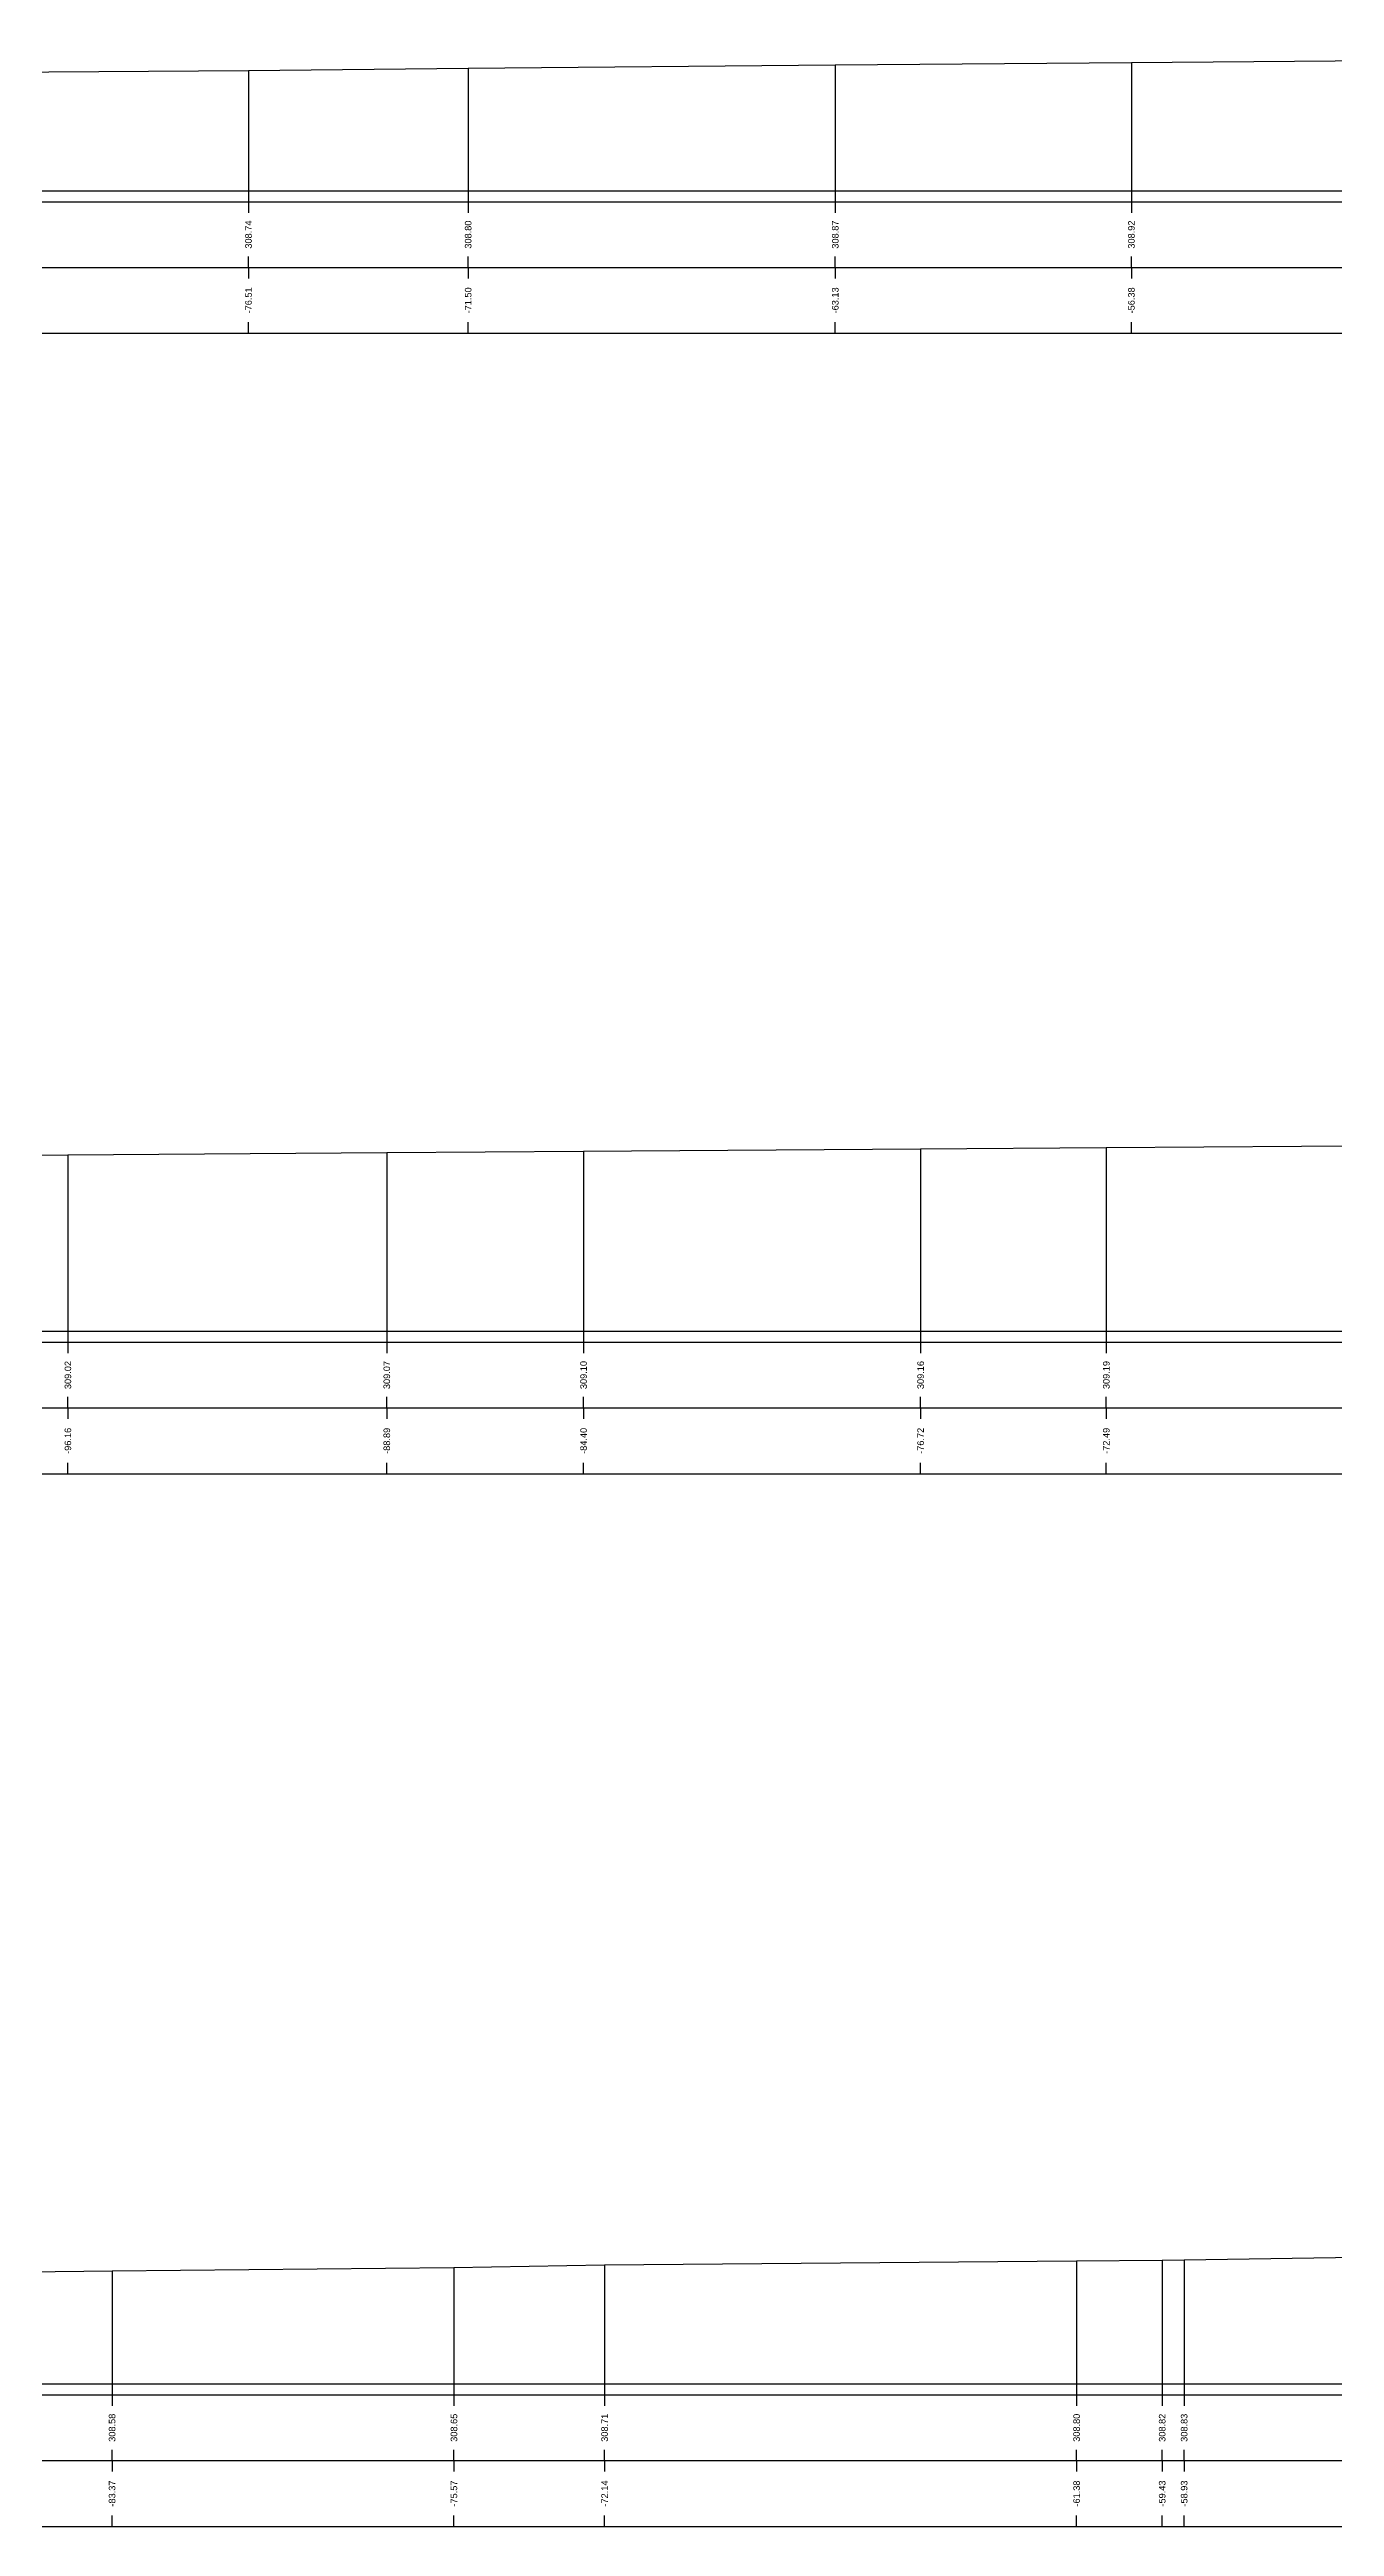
# Model space of a CAD drawing. Header units: millimetres. Extents: x -170 to 301, y 153 to 290.
# Drawn here: x 66 to 95.3, y 227.8 to 284.2 of the extents above; entities that cross this region are included whole.
import ezdxf
from ezdxf.enums import TextEntityAlignment as Align

# ---------------------------------------------------------------- set-up
doc = ezdxf.new("R2010")
doc.units = ezdxf.units.MM
doc.styles.get("Standard").update_dxf_attribs({"font": 'arial.ttf'})

msp = doc.modelspace()

# ---------------------------------------------------------------- linework, layer by layer
at = {"layer": 'band'}
for p, q in [((70.492, 280.75), (70.492, 280.5)), ((75.5, 280.75), (75.5, 280.5)), ((83.869, 280.75), (83.869, 280.5)), ((90.621, 280.75), (90.621, 280.5)), ((70.492, 279.25), (70.492, 279.5)), ((70.492, 279.25), (70.492, 279)), ((75.5, 279.25), (75.5, 279.5)), ((75.5, 279.25), (75.5, 279)), ((83.869, 279.25), (83.869, 279.5)), ((83.869, 279.25), (83.869, 279)), ((90.621, 279.25), (90.621, 279.5)), ((90.621, 279.25), (90.621, 279)), ((70.492, 277.75), (70.492, 278)), ((75.5, 277.75), (75.5, 278)), ((83.869, 277.75), (83.869, 278)), ((90.621, 277.75), (90.621, 278)), ((66.374, 254.75), (66.374, 254.5)), ((73.645, 254.75), (73.645, 254.5)), ((78.131, 254.75), (78.131, 254.5)), ((85.815, 254.75), (85.815, 254.5)), ((90.049, 254.75), (90.049, 254.5)), ((66.374, 253.25), (66.374, 253.5)), ((66.374, 253.25), (66.374, 253)), ((73.645, 253.25), (73.645, 253.5)), ((73.645, 253.25), (73.645, 253)), ((78.131, 253.25), (78.131, 253.5)), ((78.131, 253.25), (78.131, 253)), ((85.815, 253.25), (85.815, 253.5)), ((85.815, 253.25), (85.815, 253)), ((90.049, 253.25), (90.049, 253.5)), ((90.049, 253.25), (90.049, 253)), ((66.374, 251.75), (66.374, 252)), ((73.645, 251.75), (73.645, 252)), ((78.131, 251.75), (78.131, 252)), ((85.815, 251.75), (85.815, 252)), ((90.049, 251.75), (90.049, 252)), ((67.382, 230.75), (67.382, 230.5)), ((75.176, 230.75), (75.176, 230.5)), ((78.611, 230.75), (78.611, 230.5)), ((89.372, 230.75), (89.372, 230.5)), ((91.323, 230.75), (91.323, 230.5)), ((91.824, 230.75), (91.824, 230.5)), ((67.382, 229.25), (67.382, 229.5)), ((75.176, 229.25), (75.176, 229.5)), ((78.611, 229.25), (78.611, 229.5)), ((89.372, 229.25), (89.372, 229.5)), ((91.323, 229.25), (91.323, 229.5)), ((91.824, 229.25), (91.824, 229.5)), ((67.382, 229.25), (67.382, 229)), ((75.176, 229.25), (75.176, 229)), ((78.611, 229.25), (78.611, 229)), ((89.372, 229.25), (89.372, 229)), ((91.323, 229.25), (91.323, 229)), ((91.824, 229.25), (91.824, 229)), ((67.382, 227.75), (67.382, 228)), ((75.176, 227.75), (75.176, 228)), ((78.611, 227.75), (78.611, 228)), ((89.372, 227.75), (89.372, 228)), ((91.323, 227.75), (91.323, 228)), ((91.824, 227.75), (91.824, 228))]:
    msp.add_line(p, q, dxfattribs=at)
at = {"layer": 'frame'}
for p, q in [((-154.502, 280.75), (301.326, 280.75)), ((-147.002, 281), (301.326, 281)), ((-154.502, 279.25), (301.326, 279.25)), ((-154.502, 277.75), (301.326, 277.75)), ((-170.035, 254.75), (264.223, 254.75)), ((-162.535, 255), (264.223, 255)), ((-170.035, 253.25), (264.223, 253.25)), ((-170.035, 251.75), (264.223, 251.75)), ((-150.751, 231), (260.32, 231)), ((-158.251, 230.75), (260.32, 230.75)), ((-158.251, 229.25), (260.32, 229.25)), ((-158.251, 227.75), (260.32, 227.75))]:
    msp.add_line(p, q, dxfattribs=at)
at = {"layer": 'marker', "color": 253}
for p, q in [((70.492, 283.738), (70.492, 281)), ((75.5, 283.795), (75.5, 281)), ((83.869, 283.868), (83.869, 281)), ((90.621, 283.923), (90.621, 281)), ((70.492, 281), (70.492, 280.75)), ((75.5, 281), (75.5, 280.75)), ((83.869, 281), (83.869, 280.75)), ((90.621, 281), (90.621, 280.75)), ((66.374, 259.022), (66.374, 255)), ((73.645, 259.072), (73.645, 255)), ((78.131, 259.103), (78.131, 255)), ((85.815, 259.156), (85.815, 255)), ((90.049, 259.186), (90.049, 255)), ((66.374, 255), (66.374, 254.75)), ((73.645, 255), (73.645, 254.75)), ((78.131, 255), (78.131, 254.75)), ((85.815, 255), (85.815, 254.75)), ((90.049, 255), (90.049, 254.75)), ((89.372, 233.804), (89.372, 231)), ((91.323, 233.824), (91.323, 231)), ((91.824, 233.83), (91.824, 231)), ((67.382, 233.575), (67.382, 231)), ((75.176, 233.655), (75.176, 231)), ((78.611, 233.712), (78.611, 231)), ((67.382, 231), (67.382, 230.75)), ((75.176, 231), (75.176, 230.75)), ((78.611, 231), (78.611, 230.75)), ((89.372, 231), (89.372, 230.75)), ((91.323, 231), (91.323, 230.75)), ((91.824, 231), (91.824, 230.75))]:
    msp.add_line(p, q, dxfattribs=at)
at = {"layer": 'profile'}
for points in [[(64.795, 283.706), (70.492, 283.738), (75.5, 283.795), (83.869, 283.868), (90.621, 283.923), (97.131, 283.979), (104.169, 284.036), (110.599, 284.092), (120.045, 284.169), (125.801, 284.219)], [(59.74, 258.976), (66.374, 259.022), (73.645, 259.072), (78.131, 259.103), (85.815, 259.156), (90.049, 259.186), (96.725, 259.232), (112.298, 259.341), (112.85, 259.345), (113.316, 259.348), (129.941, 259.444), (138.231, 259.491), (141.754, 259.498), (145.094, 259.798), (149.54, 260.236), (153.613, 260.721), (156.451, 261.648), (158.199, 262.201), (161.169, 262.913), (162.061, 263.15), (165.51, 263.072), (168.354, 263.016), (170.38, 262.976), (184.765, 262.732)], [(60.247, 233.493), (67.382, 233.575), (75.176, 233.655), (78.611, 233.712), (89.372, 233.804), (91.323, 233.824), (91.824, 233.83), (104.648, 234.027), (107.759, 234.061), (120.837, 234.27), (126.633, 234.333), (134.512, 234.434), (136.94, 234.5), (138.831, 234.758), (145.089, 235.688), (149.289, 237.414), (151.287, 238.272), (152.962, 238.158), (162.648, 237.89), (164.501, 237.866), (167.736, 237.822), (176.502, 237.616), (183.516, 237.601), (190.539, 237.51)]]:
    msp.add_lwpolyline(points, dxfattribs=at)

# ---------------------------------------------------------------- texts
for s, p in [('308.74', (70.492, 280)), ('308.80', (75.5, 280)), ('308.87', (83.869, 280)), ('308.92', (90.621, 280)), ('-76.51', (70.492, 278.5)), ('-71.50', (75.5, 278.5)), ('-63.13', (83.869, 278.5)), ('-56.38', (90.621, 278.5)), ('309.02', (66.374, 254)), ('309.07', (73.645, 254)), ('309.10', (78.131, 254)), ('309.16', (85.815, 254)), ('309.19', (90.049, 254)), ('-96.16', (66.374, 252.5)), ('-88.89', (73.645, 252.5)), ('-84.40', (78.131, 252.5)), ('-76.72', (85.815, 252.5)), ('-72.49', (90.049, 252.5)), ('308.58', (67.382, 230)), ('308.65', (75.176, 230)), ('308.71', (78.611, 230)), ('308.80', (89.372, 230)), ('308.82', (91.323, 230)), ('308.83', (91.824, 230)), ('-83.37', (67.382, 228.5)), ('-75.57', (75.176, 228.5)), ('-72.14', (78.611, 228.5)), ('-61.38', (89.372, 228.5)), ('-59.43', (91.323, 228.5)), ('-58.93', (91.824, 228.5))]:
    msp.add_text(s, height=0.15, rotation=90).set_placement(p, align=Align.MIDDLE)

doc.saveas('drawing.dxf')
